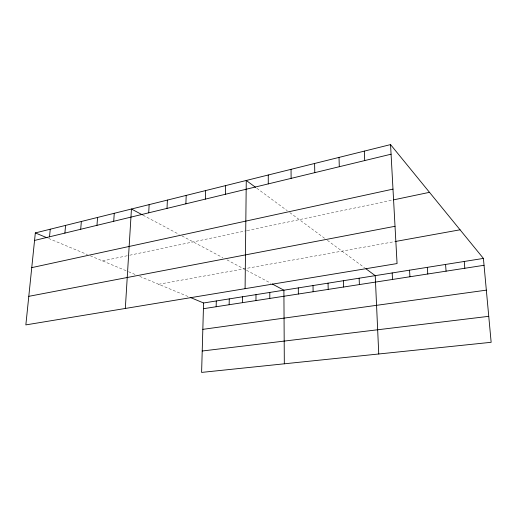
<?xml version="1.0" encoding="UTF-8"?>
<svg xmlns="http://www.w3.org/2000/svg" width="517" height="517" viewBox="0 0 517 517"><rect width="100%" height="100%" fill="white"/><g stroke="black" fill="none" stroke-linecap="round" stroke-linejoin="round"><path stroke-width="0.39" stroke-dasharray="2.58 1.94" d="M102.566 260.917L128.979 255.379M129.741 255.217L246.428 230.737M247.21 230.569L392.784 200.027M158.641 284.266L394.755 241.601M48.533 238.415L87.412 254.603M90.262 255.792L126.381 270.83M128.475 271.709L135.467 274.617M139.713 276.388L188.731 296.797M142.983 215.162L179.225 234.459M181.984 235.926L222.885 257.705M226.976 259.883L245.846 269.932M246.512 270.281L270.889 283.264M256.787 188.233L287.271 210.729M289.779 212.584L324.915 238.518M327.384 240.334L364.653 267.845"/><path stroke-width="0.78" d="M268.265 183.903L268.271 174.998M269.803 298.438L269.803 292.435M255.967 300.577L256.005 294.632M245.09 288.667L246.266 180.472L255.553 187.322M242.421 302.671L242.492 296.784M229.154 304.726L229.257 298.891M225.431 194.263L225.606 185.609M216.158 306.736L216.287 300.959M205.346 199.123L205.592 190.586M190.172 297.398L203.582 302.981L201.604 372.408L491.15 342.299L483.408 258.416L390.548 144.592L35.33 232.921L25.85 324.896L397.062 263.56L390.548 144.592M185.881 203.827L186.198 195.407M167.01 208.396L167.392 200.085M148.709 212.823L149.148 204.616M125.321 308.455L131.447 209.023L142.304 214.801M113.708 221.289L114.263 213.295M96.97 225.334L97.571 217.444M80.697 229.27L81.35 221.476M64.89 233.096L65.581 225.399M49.516 236.818L50.252 229.212M34.561 240.431L391.078 154.195M31.757 267.632L392.991 189.119M393.566 199.866L429.491 192.33M28.797 296.338L395.027 226.284M395.531 241.458L460.059 229.8M203.582 302.981L483.408 258.416M203.42 308.707L484.041 265.292M202.832 329.355L486.335 290.147M202.218 351.011L488.752 316.326M35.33 232.921L47.066 237.807M272.285 284.007L283.898 290.192L284.318 363.806M365.926 268.782L375.226 275.645L378.754 353.983M464.247 261.466L464.815 268.265M445.564 264.439L446.074 271.166M427.333 267.347L427.785 273.997M409.548 270.178L409.942 276.757M392.177 272.944L392.519 279.451M364.311 151.119L364.718 160.567M359.141 278.204L359.386 284.576M343.424 280.712L343.618 287.019M339.01 157.407L339.301 166.72M328.049 283.161L328.198 289.404M314.601 163.475L314.788 172.646M313.011 285.552L313.121 291.737M298.296 287.898L298.367 294.018M291.039 169.337L291.123 178.371"/></g></svg>
